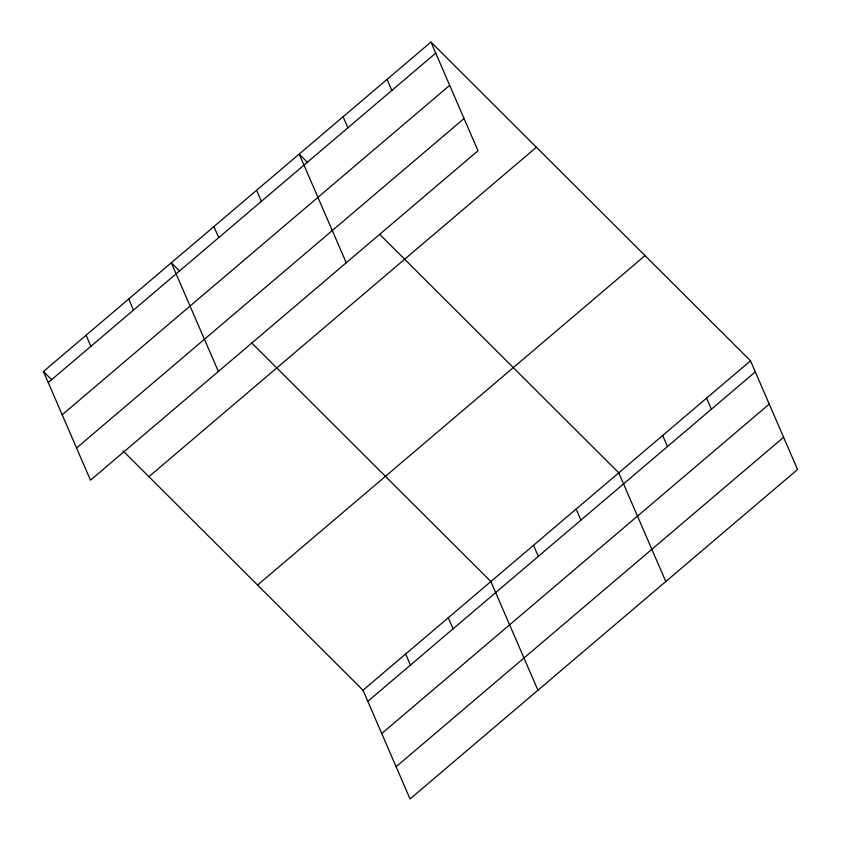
<?xml version="1.0" encoding="UTF-8"?>
<svg xmlns="http://www.w3.org/2000/svg" width="841" height="841" viewBox="0 0 841 841"><rect width="100%" height="100%" fill="white"/><g stroke="black" fill="none" stroke-linecap="round" stroke-linejoin="round"><path stroke-width="1.26" d="M430.949 42.05L477.993 150.76L90.492 480.2L43.448 371.491L430.949 42.05L750.508 360.8L797.552 469.509L410.051 798.95L363.007 690.24L123.007 450.839M48.242 382.56L435.743 53.12M62.181 414.781L449.683 85.34M76.552 447.98L464.043 118.539M148.91 476.679L536.4 147.238M257.556 585.052L645.047 255.611M363.007 690.24L750.508 360.8M367.801 701.32L755.302 371.88M381.751 733.531L769.242 404.101M396.111 766.729L783.612 437.288M307.522 162.366L299.196 154.061L346.24 262.77M379.68 234.334L618.755 472.81L665.799 581.52M179.648 271.075L171.322 262.77L218.366 371.48M251.806 343.044L490.881 581.53L537.925 690.24M43.448 371.491L51.774 379.796M706.587 398.14L711.381 409.22M662.676 435.48L667.47 446.55M576.138 509.047L580.931 520.127M387.028 79.39L391.822 90.46M533.509 545.294L538.303 556.364M343.117 116.72L347.911 127.8M448.264 617.767L453.057 628.837M256.568 190.297L261.362 201.367M405.635 654.004L410.429 665.073M213.95 226.534L218.744 237.614M128.705 299.007L133.488 310.087M86.076 335.254L90.87 346.324"/></g></svg>
